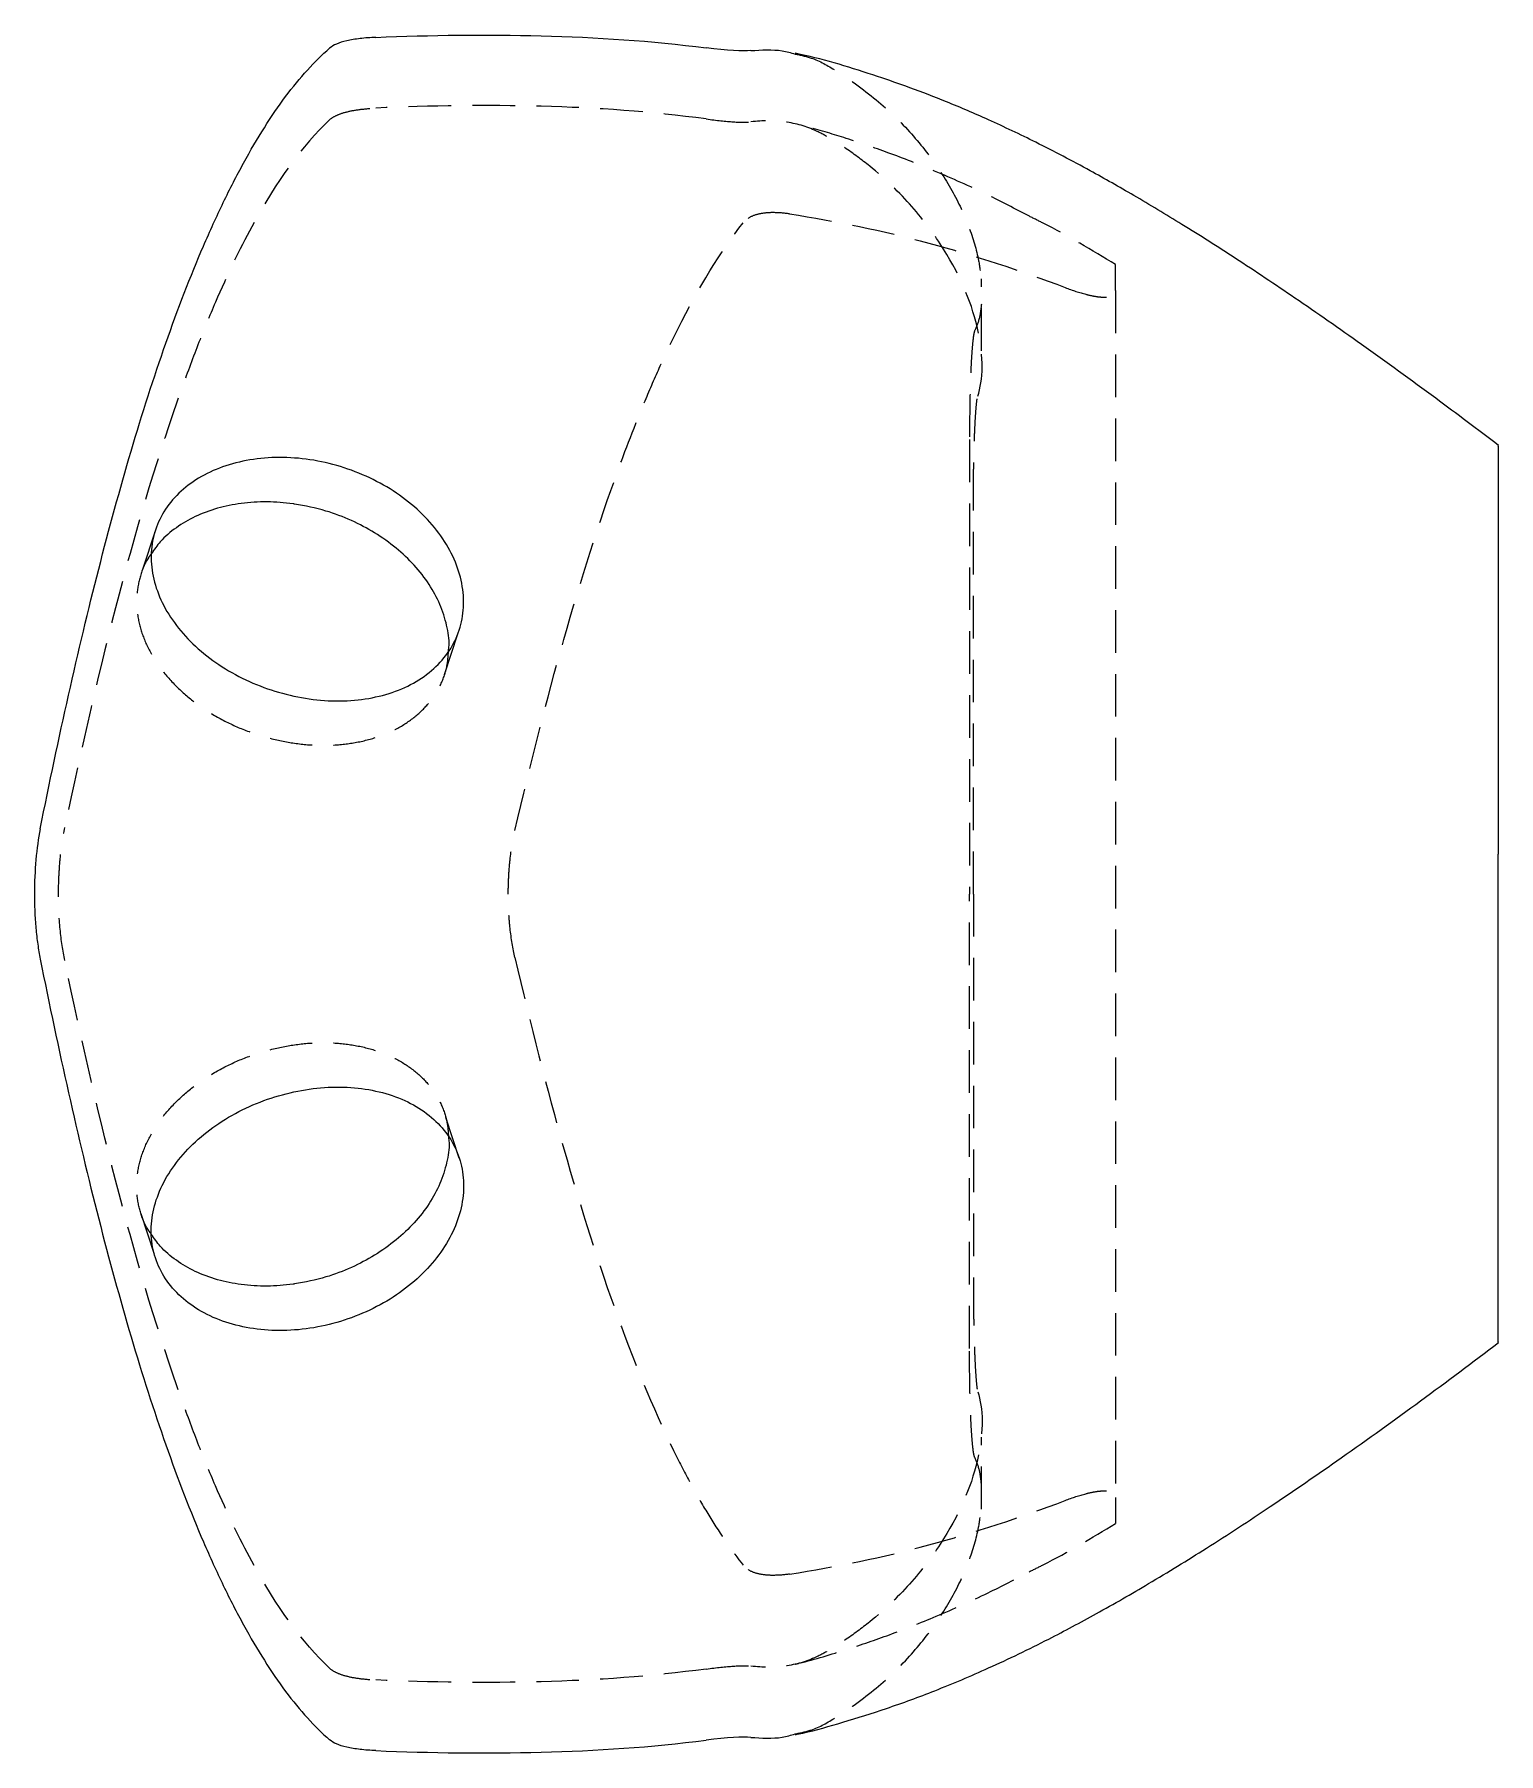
# Model space of a CAD drawing. Header units: millimetres. Extents: x 33 to 247, y 31 to 182.
# Drawn here: x 203.5 to 247.1, y 31.4 to 82.6 of the extents above; entities that cross this region are included whole.
import ezdxf

# ---------------------------------------------------------------- set-up
doc = ezdxf.new("R2010")
doc.units = ezdxf.units.MM
doc.linetypes.add('HIDDEN', pattern=[1.905, 1.27, -0.635])

msp = doc.modelspace()

# ---------------------------------------------------------------- linework, layer by layer
at = {"color": 7, "linetype": 'HIDDEN', "lineweight": 18}
for p, q in [((231.7, 73.195), (231.7, 75.34)), ((235.703, 74.987), (235.703, 39.013)), ((231.461, 57), (231.461, 68.593)), ((207.08, 67.851), (206.645, 66.527)), ((215.7, 63.545), (216.135, 64.871)), ((231.461, 57), (231.461, 45.407)), ((216.135, 49.129), (215.7, 50.455)), ((206.645, 47.473), (207.08, 46.149)), ((231.7, 38.66), (231.7, 40.805))]:
    msp.add_line(p, q, dxfattribs=at)
at = {"color": 7, "linetype": 'Continuous', "lineweight": 25}
for points, knots in [([(213.652, 82.539), (213.482, 82.532), (213.325, 82.52), (213.036, 82.486), (212.902, 82.464), (212.666, 82.409), (212.565, 82.377), (212.393, 82.303), (212.322, 82.261), (212.269, 82.215)], [0, 0, 0, 0, 0.25, 0.25, 0.5, 0.5, 0.75, 0.75, 1, 1, 1, 1]), ([(213.652, 82.539), (215.295, 82.607), (216.938, 82.627), (220.22, 82.541), (221.859, 82.435), (223.497, 82.227)], [0, 0, 0, 0, 0.5, 0.5, 1, 1, 1, 1]), ([(203.643, 58.939), (204.188, 61.668), (204.767, 64.259), (206.008, 69.114), (206.67, 71.378), (207.747, 74.443), (208.12, 75.409), (208.703, 76.765), (208.9, 77.199), (209.3, 78.026), (209.501, 78.419), (210.113, 79.536), (210.531, 80.198), (211.385, 81.343), (211.822, 81.825), (212.269, 82.215)], [0, 0, 0, 0, 0.25, 0.25, 0.5, 0.5, 0.625, 0.625, 0.6875, 0.6875, 0.75, 0.75, 0.875, 0.875, 1, 1, 1, 1]), ([(224.83, 82.142), (225.149, 82.164), (225.611, 82.196), (226.019, 82.079), (226.145, 82.042)], [0, 0, 0, 0, 0.6922, 1, 1, 1, 1]), ([(247.119, 70.375), (246.495, 70.844), (245.142, 71.862), (243.119, 73.328), (241.129, 74.72), (239.345, 75.912), (237.742, 76.931), (236.298, 77.801), (234.849, 78.622), (233.406, 79.381), (231.976, 80.062), (230.72, 80.6), (229.614, 81.027), (228.163, 81.525), (227.022, 81.883), (226.201, 82.054), (226.149, 82.065)], [0, 0, 0, 0, 0.096249, 0.208846, 0.308122, 0.395807, 0.473434, 0.542352, 0.603738, 0.67889, 0.743487, 0.799415, 0.848165, 0.890969, 0.993145, 1, 1, 1, 1]), ([(247.101, 70.351), (247.101, 70.356), (247.101, 70.371), (247.101, 70.225), (247.101, 69.887), (247.101, 69.387), (247.101, 68.708), (247.101, 67.867), (247.101, 66.891), (247.101, 65.795), (247.101, 64.579), (247.101, 62.943), (247.101, 60.836), (247.101, 59.07), (247.101, 58.184)], [0, 0, 0, 0, 0.046208, 0.125815, 0.200884, 0.275947, 0.353875, 0.431811, 0.506811, 0.581823, 0.658815, 0.735821, 0.867309, 1, 1, 1, 1]), ([(216.265, 65.723), (216.268, 65.485), (216.24, 65.255), (216.126, 64.813), (216.039, 64.598), (215.81, 64.198), (215.67, 64.013), (215.337, 63.673), (215.143, 63.518), (214.719, 63.252), (214.487, 63.139), (213.983, 62.952), (213.714, 62.881), (213.157, 62.785), (212.865, 62.759), (212.267, 62.754), (211.965, 62.775), (211.359, 62.861), (211.05, 62.928), (210.452, 63.102), (210.161, 63.209), (209.595, 63.464), (209.32, 63.613), (208.812, 63.938), (208.574, 64.117), (208.134, 64.506), (207.938, 64.712), (207.595, 65.141), (207.446, 65.368), (207.206, 65.83), (207.115, 66.063), (206.989, 66.534), (206.955, 66.774), (206.949, 67.238), (206.975, 67.465), (207.088, 67.908), (207.175, 68.121), (207.402, 68.52), (207.543, 68.708), (207.88, 69.054), (208.071, 69.208), (208.496, 69.481), (208.734, 69.601), (209.239, 69.794), (209.506, 69.869), (210.068, 69.975), (210.364, 70.006), (210.96, 70.019), (211.262, 70.003), (211.878, 69.923), (212.182, 69.86), (212.78, 69.69), (213.076, 69.582), (213.643, 69.326), (213.912, 69.179), (214.421, 68.85), (214.662, 68.664), (215.095, 68.272), (215.29, 68.064), (215.633, 67.623), (215.78, 67.391), (216.016, 66.924), (216.107, 66.685), (216.231, 66.201), (216.263, 65.961), (216.265, 65.723)], [0, 0, 0, 0, 0.03125, 0.03125, 0.0625, 0.0625, 0.09375, 0.09375, 0.125, 0.125, 0.15625, 0.15625, 0.1875, 0.1875, 0.21875, 0.21875, 0.25, 0.25, 0.28125, 0.28125, 0.3125, 0.3125, 0.34375, 0.34375, 0.375, 0.375, 0.40625, 0.40625, 0.4375, 0.4375, 0.46875, 0.46875, 0.5, 0.5, 0.53125, 0.53125, 0.5625, 0.5625, 0.59375, 0.59375, 0.625, 0.625, 0.65625, 0.65625, 0.6875, 0.6875, 0.71875, 0.71875, 0.75, 0.75, 0.78125, 0.78125, 0.8125, 0.8125, 0.84375, 0.84375, 0.875, 0.875, 0.90625, 0.90625, 0.9375, 0.9375, 0.96875, 0.96875, 1, 1, 1, 1]), ([(211.227, 68.626), (211.212, 68.628), (210.938, 68.667), (210.397, 68.707), (209.635, 68.661), (208.91, 68.512), (208.256, 68.268), (207.683, 67.93), (207.24, 67.556), (207.043, 67.268), (206.961, 67.148)], [0, 0, 0, 0, 0.00872, 0.153899, 0.303289, 0.448469, 0.59786, 0.74303, 0.89241, 1, 1, 1, 1]), ([(215.814, 64.247), (215.82, 64.299), (215.851, 64.546), (215.773, 65.017), (215.581, 65.632), (215.25, 66.239), (214.81, 66.806), (214.261, 67.326), (213.629, 67.777), (212.922, 68.149), (212.119, 68.457), (211.54, 68.567), (211.227, 68.626)], [0, 0, 0, 0, 0.027811, 0.132038, 0.239285, 0.343556, 0.45085, 0.555125, 0.662426, 0.766662, 0.873922, 1, 1, 1, 1]), ([(203.643, 58.939), (203.588, 58.658), (203.545, 58.353), (203.485, 57.692), (203.47, 57.35), (203.469, 56.828), (203.473, 56.653), (203.488, 56.313), (203.499, 56.146), (203.529, 55.817), (203.548, 55.655), (203.591, 55.349), (203.616, 55.202), (203.643, 55.061)], [0, 0, 0, 0, 0.25, 0.25, 0.5, 0.5, 0.625, 0.625, 0.75, 0.75, 0.875, 0.875, 1, 1, 1, 1]), ([(247.101, 55.816), (247.101, 55.996), (247.101, 56.184), (247.101, 56.581), (247.101, 56.79), (247.101, 57.205), (247.101, 57.415), (247.101, 57.813), (247.101, 58.004), (247.101, 58.184)], [0, 0, 0, 0, 0.25, 0.25, 0.5, 0.5, 0.75, 0.75, 1, 1, 1, 1]), ([(247.101, 43.649), (247.101, 43.643), (247.101, 43.628), (247.101, 43.775), (247.101, 44.113), (247.101, 44.613), (247.101, 45.292), (247.101, 46.133), (247.101, 47.109), (247.101, 48.205), (247.101, 49.421), (247.101, 51.057), (247.101, 53.164), (247.101, 54.93), (247.101, 55.816)], [0, 0, 0, 0, 0.047443, 0.126947, 0.201919, 0.276885, 0.354712, 0.432547, 0.507449, 0.582365, 0.659257, 0.736163, 0.867481, 1, 1, 1, 1]), ([(203.643, 55.061), (204.188, 52.332), (204.767, 49.741), (206.008, 44.886), (206.67, 42.622), (207.747, 39.557), (208.12, 38.591), (208.703, 37.235), (208.9, 36.801), (209.3, 35.974), (209.501, 35.581), (210.113, 34.464), (210.531, 33.802), (211.385, 32.657), (211.822, 32.175), (212.269, 31.785)], [0, 0, 0, 0, 0.25, 0.25, 0.5, 0.5, 0.625, 0.625, 0.6875, 0.6875, 0.75, 0.75, 0.875, 0.875, 1, 1, 1, 1]), ([(216.265, 48.277), (216.268, 48.515), (216.24, 48.745), (216.126, 49.187), (216.039, 49.402), (215.81, 49.802), (215.67, 49.987), (215.337, 50.327), (215.143, 50.482), (214.719, 50.748), (214.487, 50.861), (213.983, 51.048), (213.714, 51.119), (213.157, 51.215), (212.865, 51.241), (212.267, 51.246), (211.965, 51.225), (211.359, 51.139), (211.05, 51.072), (210.452, 50.898), (210.161, 50.791), (209.595, 50.536), (209.32, 50.387), (208.812, 50.062), (208.574, 49.883), (208.134, 49.494), (207.938, 49.288), (207.595, 48.859), (207.446, 48.632), (207.206, 48.17), (207.115, 47.937), (206.989, 47.466), (206.955, 47.226), (206.949, 46.762), (206.975, 46.535), (207.088, 46.092), (207.175, 45.879), (207.402, 45.48), (207.543, 45.292), (207.88, 44.946), (208.071, 44.792), (208.496, 44.519), (208.734, 44.399), (209.239, 44.206), (209.506, 44.131), (210.068, 44.025), (210.364, 43.994), (210.96, 43.981), (211.262, 43.997), (211.878, 44.077), (212.182, 44.14), (212.78, 44.31), (213.076, 44.418), (213.643, 44.674), (213.912, 44.821), (214.421, 45.15), (214.662, 45.336), (215.095, 45.728), (215.29, 45.936), (215.633, 46.377), (215.78, 46.609), (216.016, 47.076), (216.107, 47.315), (216.231, 47.799), (216.263, 48.039), (216.265, 48.277)], [0, 0, 0, 0, 0.03125, 0.03125, 0.0625, 0.0625, 0.09375, 0.09375, 0.125, 0.125, 0.15625, 0.15625, 0.1875, 0.1875, 0.21875, 0.21875, 0.25, 0.25, 0.28125, 0.28125, 0.3125, 0.3125, 0.34375, 0.34375, 0.375, 0.375, 0.40625, 0.40625, 0.4375, 0.4375, 0.46875, 0.46875, 0.5, 0.5, 0.53125, 0.53125, 0.5625, 0.5625, 0.59375, 0.59375, 0.625, 0.625, 0.65625, 0.65625, 0.6875, 0.6875, 0.71875, 0.71875, 0.75, 0.75, 0.78125, 0.78125, 0.8125, 0.8125, 0.84375, 0.84375, 0.875, 0.875, 0.90625, 0.90625, 0.9375, 0.9375, 0.96875, 0.96875, 1, 1, 1, 1]), ([(215.814, 49.753), (215.82, 49.701), (215.851, 49.454), (215.773, 48.983), (215.581, 48.368), (215.25, 47.761), (214.81, 47.194), (214.261, 46.674), (213.629, 46.223), (212.922, 45.851), (212.119, 45.543), (211.54, 45.433), (211.227, 45.374)], [0, 0, 0, 0, 0.027811, 0.132038, 0.239285, 0.343556, 0.45085, 0.555125, 0.662426, 0.766662, 0.873922, 1, 1, 1, 1]), ([(211.227, 45.374), (211.212, 45.372), (210.938, 45.333), (210.397, 45.293), (209.635, 45.339), (208.91, 45.488), (208.256, 45.732), (207.683, 46.07), (207.24, 46.444), (207.043, 46.732), (206.961, 46.852)], [0, 0, 0, 0, 0.00872, 0.153899, 0.303289, 0.448469, 0.59786, 0.74303, 0.89241, 1, 1, 1, 1]), ([(226.154, 31.936), (226.227, 31.952), (226.695, 32.054), (227.607, 32.315), (228.924, 32.725), (230.379, 33.261), (231.995, 33.945), (233.598, 34.72), (235.186, 35.568), (236.754, 36.47), (238.483, 37.534), (240.397, 38.784), (242.527, 40.251), (244.796, 41.881), (246.346, 43.044), (247.119, 43.625)], [0, 0, 0, 0, 0.009662, 0.06173, 0.11902, 0.182788, 0.254697, 0.336891, 0.403364, 0.47754, 0.560725, 0.654433, 0.760368, 0.880446, 1, 1, 1, 1]), ([(213.652, 31.461), (213.482, 31.468), (213.325, 31.48), (213.036, 31.514), (212.902, 31.536), (212.666, 31.591), (212.565, 31.623), (212.393, 31.697), (212.322, 31.739), (212.269, 31.785)], [0, 0, 0, 0, 0.25, 0.25, 0.5, 0.5, 0.75, 0.75, 1, 1, 1, 1]), ([(224.83, 31.858), (225.149, 31.836), (225.613, 31.804), (226.022, 31.922), (226.149, 31.959)], [0, 0, 0, 0, 0.689686, 1, 1, 1, 1]), ([(213.652, 31.461), (215.295, 31.393), (216.938, 31.373), (220.22, 31.459), (221.859, 31.565), (223.497, 31.773)], [0, 0, 0, 0, 0.5, 0.5, 1, 1, 1, 1])]:
    msp.add_open_spline(points, degree=3, knots=knots, dxfattribs=at)
for points in [[(224.83, 82.142), (224.593, 82.119), (224.116, 82.148), (223.497, 82.227)], [(224.83, 31.858), (224.593, 31.881), (224.116, 31.852), (223.497, 31.773)]]:
    msp.add_open_spline(points, degree=3, dxfattribs=at)
at = {"color": 7, "linetype": 'HIDDEN', "lineweight": 18}
for points, knots in [([(226.145, 82.042), (226.307, 82.009), (226.74, 81.92), (227.365, 81.556), (228.258, 80.946), (229.219, 80.128), (230.147, 79.063), (230.856, 77.971), (231.351, 76.893), (231.616, 75.995), (231.677, 75.497), (231.7, 75.309)], [0, 0, 0, 0, 0.043218, 0.115018, 0.186842, 0.330915, 0.475743, 0.620576, 0.76622, 0.911864, 1, 1, 1, 1]), ([(223.497, 80.105), (221.86, 80.328), (220.22, 80.44), (216.938, 80.528), (215.296, 80.504), (213.652, 80.429)], [0, 0, 0, 0, 0.5, 0.5, 1, 1, 1, 1]), ([(212.269, 80.08), (211.46, 79.324), (210.688, 78.248), (209.58, 76.21), (209.219, 75.459), (208.69, 74.232), (208.515, 73.805), (208.173, 72.929), (208.006, 72.478), (207.181, 70.165), (206.569, 68.127), (205.42, 63.758), (204.882, 61.428), (204.374, 58.98)], [0, 0, 0, 0, 0.25, 0.25, 0.375, 0.375, 0.4375, 0.4375, 0.5, 0.5, 0.75, 0.75, 1, 1, 1, 1]), ([(212.269, 80.08), (212.322, 80.13), (212.392, 80.174), (212.563, 80.253), (212.665, 80.288), (212.902, 80.347), (213.033, 80.371), (213.322, 80.408), (213.482, 80.421), (213.652, 80.429)], [0, 0, 0, 0, 0.25, 0.25, 0.5, 0.5, 0.75, 0.75, 1, 1, 1, 1]), ([(223.497, 80.105), (223.808, 80.063), (224.078, 80.035), (224.535, 80.005), (224.71, 80.005), (224.83, 80.019)], [0, 0, 0, 0, 0.5, 0.5, 1, 1, 1, 1]), ([(231.59, 71.839), (231.758, 72.332), (231.768, 73.01), (231.442, 74.537), (231.105, 75.38), (230.309, 76.652), (229.995, 77.077), (229.262, 77.91), (228.843, 78.318), (228.134, 78.891), (227.884, 79.075), (227.487, 79.34), (227.352, 79.426), (227.072, 79.594), (226.928, 79.677), (226.485, 79.884), (226.175, 79.972), (225.525, 80.06), (225.185, 80.06), (224.83, 80.019)], [0, 0, 0, 0, 0.25, 0.25, 0.5, 0.5, 0.625, 0.625, 0.75, 0.75, 0.8125, 0.8125, 0.84375, 0.84375, 0.875, 0.875, 0.9375, 0.9375, 1, 1, 1, 1]), ([(233.132, 77.206), (232.712, 77.424), (231.782, 77.908), (230.373, 78.537), (228.97, 79.092), (227.714, 79.519), (226.802, 79.794), (226.306, 79.919), (226.186, 79.949)], [0, 0, 0, 0, 0.187308, 0.414665, 0.614134, 0.791129, 0.94947, 1, 1, 1, 1]), ([(217.794, 58.893), (218.258, 60.893), (218.743, 62.797), (219.763, 66.383), (220.298, 68.065), (221.145, 70.39), (221.434, 71.132), (221.881, 72.191), (222.032, 72.535), (222.338, 73.204), (222.493, 73.529), (223.276, 75.093), (223.925, 76.156), (224.598, 77.009)], [0, 0, 0, 0, 0.25, 0.25, 0.5, 0.5, 0.625, 0.625, 0.6875, 0.6875, 0.75, 0.75, 1, 1, 1, 1]), ([(225.982, 77.274), (225.812, 77.299), (225.655, 77.312), (225.363, 77.314), (225.228, 77.303), (224.993, 77.257), (224.891, 77.223), (224.72, 77.131), (224.651, 77.075), (224.598, 77.009)], [0, 0, 0, 0, 0.25, 0.25, 0.5, 0.5, 0.75, 0.75, 1, 1, 1, 1]), ([(225.982, 77.274), (227.379, 77.064), (228.762, 76.773), (231.499, 76.037), (232.854, 75.593), (234.196, 75.081)], [0, 0, 0, 0, 0.5, 0.5, 1, 1, 1, 1]), ([(235.7, 75.764), (234.99, 76.195), (234.147, 76.706), (233.27, 77.135), (233.131, 77.203)], [0, 0, 0, 0, 0.8419337, 1, 1, 1, 1]), ([(235.703, 74.988), (235.703, 75.113), (235.703, 75.362), (235.703, 75.608), (235.703, 75.759), (235.703, 75.766), (235.703, 75.77)], [0, 0, 0, 0, 0.255447, 0.510884, 0.770496, 1, 1, 1, 1]), ([(234.196, 75.081), (234.421, 74.995), (234.627, 74.927), (234.908, 74.854), (234.997, 74.835), (235.158, 74.807), (235.232, 74.798), (235.431, 74.787), (235.534, 74.801), (235.669, 74.867), (235.703, 74.919), (235.703, 74.988)], [0, 0, 0, 0, 0.25, 0.25, 0.375, 0.375, 0.5, 0.5, 0.75, 0.75, 1, 1, 1, 1]), ([(231.7, 74.583), (231.686, 74.453), (231.655, 74.154), (231.558, 73.928), (231.502, 73.8)], [0, 0, 0, 0, 0.431792, 1, 1, 1, 1]), ([(231.502, 73.8), (231.492, 73.781), (231.483, 73.743), (231.463, 73.633), (231.453, 73.56), (231.434, 73.38), (231.425, 73.275), (231.407, 73.035), (231.399, 72.898), (231.384, 72.601), (231.377, 72.441), (231.366, 72.098), (231.361, 71.914), (231.354, 71.539), (231.351, 71.346), (231.347, 70.951), (231.346, 70.749), (231.346, 70.547)], [0, 0, 0, 0, 0.125, 0.125, 0.25, 0.25, 0.375, 0.375, 0.5, 0.5, 0.625, 0.625, 0.75, 0.75, 0.875, 0.875, 1, 1, 1, 1]), ([(231.461, 68.593), (231.461, 68.792), (231.462, 68.99), (231.466, 69.379), (231.468, 69.573), (231.475, 69.946), (231.479, 70.124), (231.489, 70.463), (231.495, 70.626), (231.508, 70.923), (231.515, 71.057), (231.529, 71.299), (231.537, 71.406), (231.552, 71.587), (231.559, 71.661), (231.575, 71.776), (231.582, 71.817), (231.59, 71.839)], [0, 0, 0, 0, 0.125, 0.125, 0.25, 0.25, 0.375, 0.375, 0.5, 0.5, 0.625, 0.625, 0.75, 0.75, 0.875, 0.875, 1, 1, 1, 1]), ([(231.346, 70.547), (231.346, 68.289), (231.345, 66.031), (231.345, 63.773), (231.345, 62.645), (231.345, 61.516), (231.345, 60.387), (231.345, 59.258), (231.344, 58.129), (231.344, 57)], [0, 0, 0, 0, 0.00677346, 0.00677346, 0.00677346, 0.01016019, 0.01016019, 0.01016019, 0.01354692, 0.01354692, 0.01354692, 0.01354692]), ([(206.961, 67.148), (206.929, 67.107), (206.773, 66.905), (206.615, 66.488), (206.499, 65.908), (206.526, 65.306), (206.684, 64.693), (206.968, 64.096), (207.375, 63.521), (207.885, 62.995), (208.494, 62.522), (209.173, 62.124), (209.915, 61.805), (210.685, 61.579), (211.476, 61.448), (212.25, 61.418), (213.001, 61.491), (213.693, 61.663), (214.32, 61.934), (214.853, 62.291), (215.287, 62.732), (215.598, 63.237), (215.784, 63.748), (215.805, 64.097), (215.814, 64.247)], [0, 0, 0, 0, 0.012143, 0.060427, 0.10735, 0.155633, 0.202558, 0.250844, 0.297774, 0.346065, 0.392997, 0.44129, 0.488214, 0.5365, 0.583413, 0.631686, 0.678605, 0.726884, 0.773818, 0.822114, 0.869044, 0.917336, 0.964246, 1, 1, 1, 1]), ([(204.374, 55.02), (204.315, 55.304), (204.27, 55.614), (204.206, 56.29), (204.19, 56.64), (204.19, 57.176), (204.194, 57.355), (204.211, 57.704), (204.222, 57.876), (204.27, 58.383), (204.315, 58.696), (204.374, 58.98)], [0, 0, 0, 0, 0.25, 0.25, 0.5, 0.5, 0.625, 0.625, 0.75, 0.75, 1, 1, 1, 1]), ([(217.794, 55.107), (217.733, 55.371), (217.684, 55.663), (217.631, 56.148), (217.618, 56.313), (217.6, 56.649), (217.596, 56.823), (217.596, 57.171), (217.601, 57.342), (217.618, 57.681), (217.632, 57.849), (217.683, 58.332), (217.733, 58.629), (217.794, 58.893)], [0, 0, 0, 0, 0.25, 0.25, 0.375, 0.375, 0.5, 0.5, 0.625, 0.625, 0.75, 0.75, 1, 1, 1, 1]), ([(231.346, 43.453), (231.346, 45.711), (231.345, 47.969), (231.345, 50.227), (231.345, 51.355), (231.345, 52.484), (231.345, 53.613), (231.345, 54.742), (231.344, 55.871), (231.344, 57)], [0, 0, 0, 0, 0.00677346, 0.00677346, 0.00677346, 0.01016019, 0.01016019, 0.01016019, 0.01354692, 0.01354692, 0.01354692, 0.01354692]), ([(212.269, 33.92), (211.46, 34.676), (210.688, 35.752), (209.58, 37.79), (209.219, 38.541), (208.69, 39.768), (208.515, 40.195), (208.173, 41.071), (208.006, 41.522), (207.181, 43.835), (206.569, 45.873), (205.42, 50.242), (204.882, 52.572), (204.374, 55.02)], [0, 0, 0, 0, 0.25, 0.25, 0.375, 0.375, 0.4375, 0.4375, 0.5, 0.5, 0.75, 0.75, 1, 1, 1, 1]), ([(217.794, 55.107), (218.258, 53.104), (218.744, 51.2), (219.763, 47.615), (220.298, 45.936), (221.424, 42.842), (222.016, 41.426), (222.8, 39.859), (222.959, 39.555), (223.279, 38.974), (223.44, 38.696), (223.929, 37.9), (224.261, 37.418), (224.598, 36.991)], [0, 0, 0, 0, 0.25, 0.25, 0.5, 0.5, 0.75, 0.75, 0.8125, 0.8125, 0.875, 0.875, 1, 1, 1, 1]), ([(206.961, 46.852), (206.929, 46.893), (206.773, 47.095), (206.615, 47.512), (206.499, 48.092), (206.526, 48.694), (206.684, 49.307), (206.968, 49.904), (207.375, 50.479), (207.885, 51.005), (208.494, 51.478), (209.173, 51.876), (209.915, 52.195), (210.685, 52.421), (211.476, 52.552), (212.25, 52.582), (213.001, 52.509), (213.693, 52.337), (214.32, 52.066), (214.853, 51.709), (215.287, 51.268), (215.598, 50.763), (215.784, 50.252), (215.805, 49.903), (215.814, 49.753)], [0, 0, 0, 0, 0.012143, 0.060427, 0.10735, 0.155633, 0.202558, 0.250844, 0.297774, 0.346065, 0.392997, 0.44129, 0.488214, 0.5365, 0.583413, 0.631686, 0.678605, 0.726884, 0.773818, 0.822114, 0.869044, 0.917336, 0.964246, 1, 1, 1, 1]), ([(231.461, 45.407), (231.461, 45.208), (231.462, 45.01), (231.466, 44.621), (231.468, 44.427), (231.475, 44.054), (231.479, 43.876), (231.489, 43.537), (231.495, 43.374), (231.508, 43.077), (231.515, 42.943), (231.529, 42.701), (231.537, 42.594), (231.552, 42.413), (231.559, 42.339), (231.575, 42.224), (231.582, 42.183), (231.59, 42.161)], [0, 0, 0, 0, 0.125, 0.125, 0.25, 0.25, 0.375, 0.375, 0.5, 0.5, 0.625, 0.625, 0.75, 0.75, 0.875, 0.875, 1, 1, 1, 1]), ([(231.502, 40.2), (231.492, 40.219), (231.483, 40.257), (231.463, 40.367), (231.453, 40.44), (231.434, 40.62), (231.425, 40.725), (231.407, 40.965), (231.399, 41.102), (231.384, 41.399), (231.377, 41.559), (231.366, 41.902), (231.361, 42.086), (231.354, 42.461), (231.351, 42.654), (231.347, 43.049), (231.346, 43.251), (231.346, 43.453)], [0, 0, 0, 0, 0.125, 0.125, 0.25, 0.25, 0.375, 0.375, 0.5, 0.5, 0.625, 0.625, 0.75, 0.75, 0.875, 0.875, 1, 1, 1, 1]), ([(231.59, 42.161), (231.758, 41.668), (231.768, 40.99), (231.442, 39.463), (231.105, 38.62), (230.309, 37.348), (229.995, 36.923), (229.262, 36.09), (228.843, 35.682), (228.134, 35.109), (227.884, 34.925), (227.487, 34.66), (227.352, 34.574), (227.072, 34.406), (226.928, 34.323), (226.485, 34.116), (226.175, 34.028), (225.525, 33.94), (225.185, 33.94), (224.83, 33.981)], [0, 0, 0, 0, 0.25, 0.25, 0.5, 0.5, 0.625, 0.625, 0.75, 0.75, 0.8125, 0.8125, 0.84375, 0.84375, 0.875, 0.875, 0.9375, 0.9375, 1, 1, 1, 1]), ([(231.7, 39.417), (231.686, 39.547), (231.655, 39.846), (231.558, 40.072), (231.502, 40.2)], [0, 0, 0, 0, 0.4317917, 1, 1, 1, 1]), ([(234.196, 38.919), (234.421, 39.005), (234.627, 39.073), (234.908, 39.146), (234.997, 39.165), (235.158, 39.193), (235.232, 39.202), (235.431, 39.213), (235.534, 39.199), (235.669, 39.133), (235.703, 39.081), (235.703, 39.012)], [0, 0, 0, 0, 0.25, 0.25, 0.375, 0.375, 0.5, 0.5, 0.75, 0.75, 1, 1, 1, 1]), ([(235.703, 39.012), (235.703, 38.817), (235.703, 38.426), (235.703, 38.225), (235.703, 38.234), (235.703, 38.236)], [0, 0, 0, 0, 0.423054, 0.850697, 1, 1, 1, 1]), ([(225.982, 36.726), (227.379, 36.936), (228.762, 37.227), (231.499, 37.963), (232.854, 38.407), (234.196, 38.919)], [0, 0, 0, 0, 0.5, 0.5, 1, 1, 1, 1]), ([(226.149, 31.959), (226.31, 31.992), (226.741, 32.08), (227.365, 32.444), (228.258, 33.054), (229.219, 33.872), (230.147, 34.937), (230.856, 36.029), (231.351, 37.107), (231.616, 38.005), (231.677, 38.503), (231.7, 38.691)], [0, 0, 0, 0, 0.042831, 0.114659, 0.186511, 0.330641, 0.475528, 0.620421, 0.766124, 0.911828, 1, 1, 1, 1]), ([(233.126, 36.795), (233.267, 36.863), (234.146, 37.294), (234.992, 37.806), (235.702, 38.237)], [0, 0, 0, 0, 0.159451, 1, 1, 1, 1]), ([(225.982, 36.726), (225.812, 36.701), (225.655, 36.688), (225.363, 36.686), (225.228, 36.697), (224.993, 36.743), (224.891, 36.777), (224.72, 36.869), (224.651, 36.925), (224.598, 36.991)], [0, 0, 0, 0, 0.25, 0.25, 0.5, 0.5, 0.75, 0.75, 1, 1, 1, 1]), ([(226.161, 34.043), (226.195, 34.051), (226.712, 34.175), (227.646, 34.46), (229.011, 34.923), (230.412, 35.48), (231.805, 36.103), (232.719, 36.579), (233.128, 36.792)], [0, 0, 0, 0, 0.014123, 0.216076, 0.394196, 0.593247, 0.818226, 1, 1, 1, 1]), ([(212.269, 33.92), (212.322, 33.87), (212.392, 33.826), (212.563, 33.747), (212.665, 33.712), (212.902, 33.653), (213.033, 33.629), (213.322, 33.592), (213.482, 33.579), (213.652, 33.571)], [0, 0, 0, 0, 0.25, 0.25, 0.5, 0.5, 0.75, 0.75, 1, 1, 1, 1]), ([(223.497, 33.895), (221.86, 33.672), (220.22, 33.56), (216.938, 33.472), (215.296, 33.496), (213.652, 33.571)], [0, 0, 0, 0, 0.5, 0.5, 1, 1, 1, 1]), ([(223.497, 33.895), (223.808, 33.937), (224.078, 33.965), (224.535, 33.995), (224.71, 33.995), (224.83, 33.981)], [0, 0, 0, 0, 0.5, 0.5, 1, 1, 1, 1])]:
    msp.add_open_spline(points, degree=3, knots=knots, dxfattribs=at)

doc.saveas('drawing.dxf')
